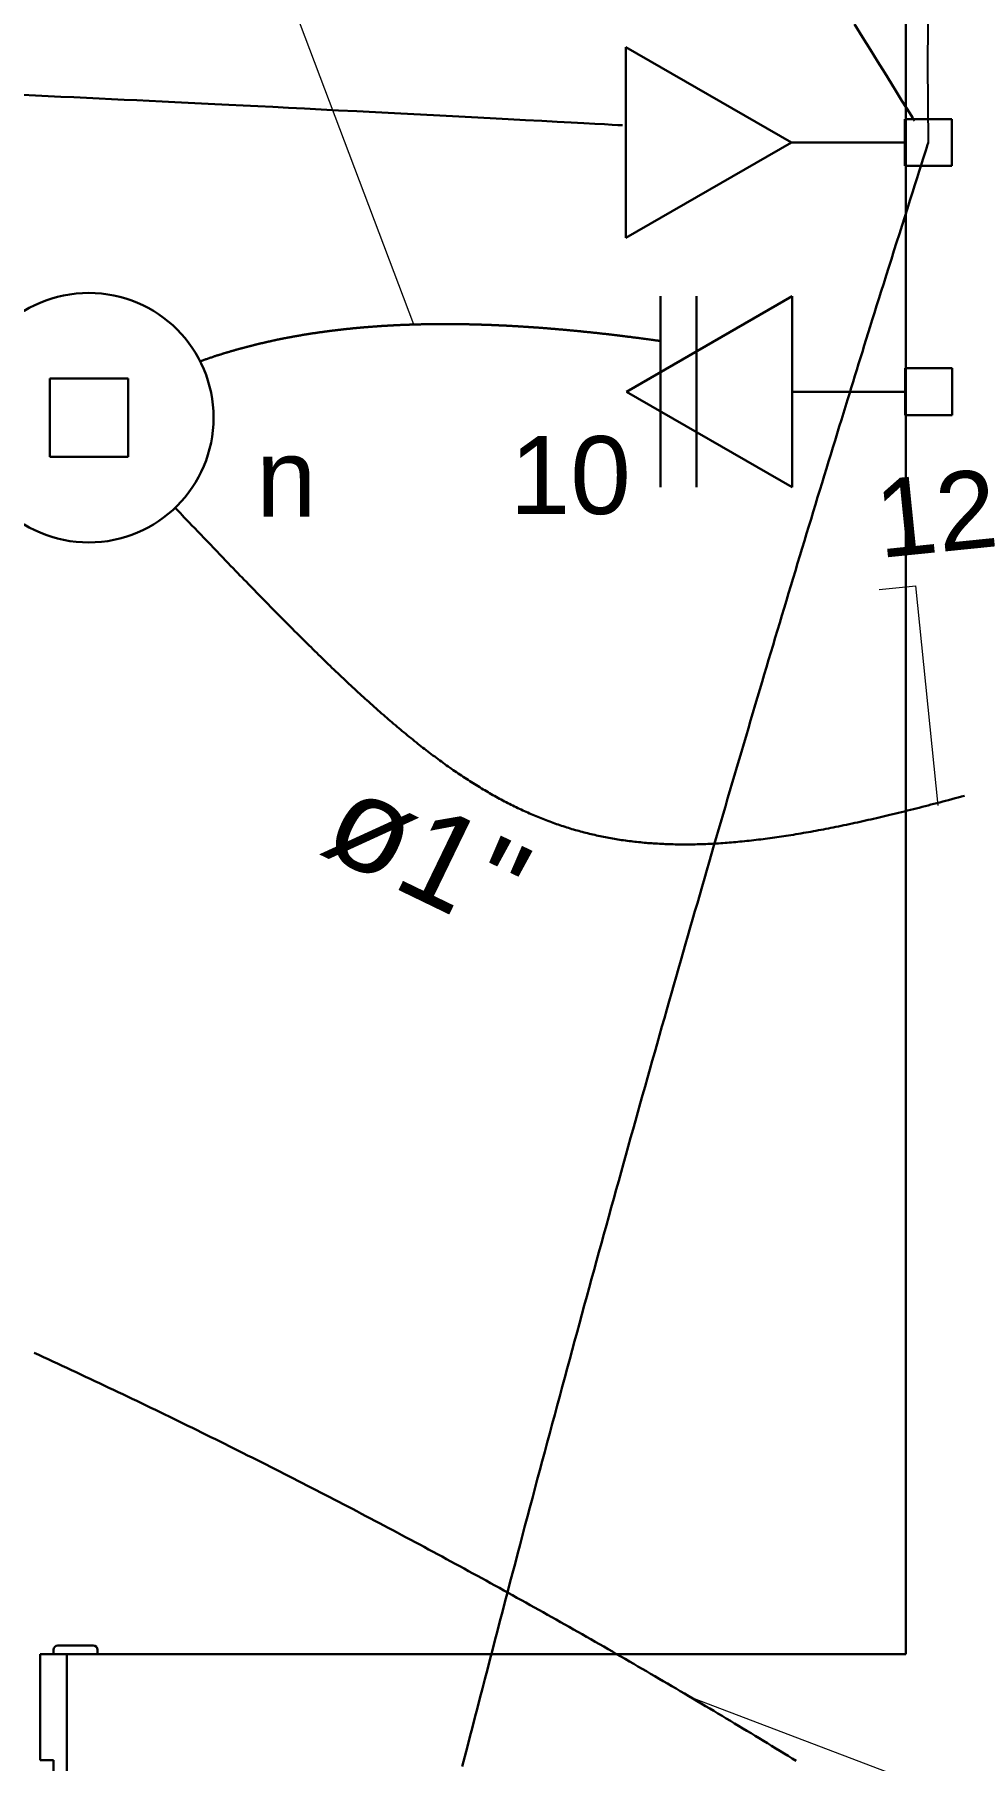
# Model space of a CAD drawing. Header units: millimetres. Extents: x 0 to 55.3, y 20.8 to 61.4.
# Drawn here: x 9.614 to 10.663, y 36.855 to 38.809 of the extents above; entities that cross this region are included whole.
import ezdxf

# ---------------------------------------------------------------- set-up
doc = ezdxf.new("R2010")
doc.units = ezdxf.units.MM
for name, color, linetype, lineweight in [('ARQ_-_ALV_5', 1, 'Continuous', 30), ('ARQ_-_PORTA_2', 2, 'Continuous', 30), ('EL-Condutos', 4, 'Continuous', 30), ('EL-Fios', 2, 'Continuous', 20), ('EL-Textos_condutos', 2, 'Continuous', 20), ('EL-Textos_fios', 2, 'Continuous', 20), ('EL-Textos_pontos', 2, 'Continuous', 30), ('P-SIMBOL', 3, 'Continuous', 30), ('TE-Condutos', 3, 'Continuous', 30)]:
    doc.layers.add(name, color=color, linetype=linetype, lineweight=lineweight)
doc.styles.add('Arial', font='Arial')

msp = doc.modelspace()

# ---------------------------------------------------------------- linework, layer by layer
at = {"color": 3}
msp.add_arc((15.564747, 38.776838), 4.940313, 116.957575, 181.042558, dxfattribs=at)
at = {"layer": 'ARQ_-_ALV_5'}
for p, q in [((10.600002, 36.975499), (10.600002, 39.775499)), ((10.600002, 36.975499), (9.650002, 36.975499)), ((9.650002, 36.975499), (9.650002, 36.825499))]:
    msp.add_line(p, q, dxfattribs=at)
at = {"layer": 'ARQ_-_PORTA_2'}
for p, q in [((9.620002, 36.855499), (9.620002, 36.975499)), ((9.620002, 36.975499), (9.635002, 36.975499)), ((9.635002, 36.975499), (9.635002, 36.980499)), ((9.650002, 36.975499), (9.635002, 36.975499)), ((9.640002, 36.985499), (9.680002, 36.985499)), ((9.685002, 36.980499), (9.685002, 36.975499)), ((9.635002, 36.855499), (9.620002, 36.855499)), ((9.635002, 36.825499), (9.635002, 36.855499))]:
    msp.add_line(p, q, dxfattribs=at)
for centre, start, end in [((9.640002, 36.980499), 90, 180), ((9.680002, 36.980499), 0, 90)]:
    msp.add_arc(centre, 0.005, start, end, dxfattribs=at)
at = {"layer": 'EL-Condutos', "linetype": 'Continuous', "flags": 128}
for points in [[(9.80103, 38.439355), (9.801088, 38.439376), (9.801258, 38.439435), (9.801533, 38.439531), (9.801904, 38.439661), (9.802365, 38.439821), (9.802907, 38.44001), (9.803523, 38.440225), (9.804206, 38.440463), (9.804948, 38.44072), (9.805741, 38.440996), (9.806579, 38.441286), (9.807452, 38.441588), (9.808355, 38.441899), (9.809279, 38.442217), (9.810216, 38.44254), (9.81116, 38.442863), (9.812103, 38.443185), (9.813036, 38.443503), (9.813953, 38.443814), (9.814846, 38.444116), (9.815716, 38.444408), (9.816556, 38.444689), (9.817368, 38.444958), (9.818154, 38.445218), (9.818916, 38.445468), (9.819657, 38.445709), (9.820377, 38.445942), (9.82108, 38.446168), (9.821768, 38.446387), (9.822441, 38.446601), (9.823103, 38.44681), (9.823756, 38.447014), (9.824401, 38.447214), (9.825041, 38.447412), (9.825677, 38.447608), (9.826312, 38.447802), (9.826948, 38.447996), (9.827586, 38.448189), (9.82823, 38.448384), (9.82888, 38.448579), (9.829544, 38.448779), (9.830216, 38.448981), (9.830896, 38.449185), (9.831584, 38.44939), (9.832278, 38.449597), (9.832979, 38.449805), (9.833686, 38.450015), (9.834397, 38.450225), (9.835113, 38.450436), (9.835833, 38.450647), (9.836557, 38.450859), (9.837283, 38.451071), (9.838012, 38.451283), (9.838742, 38.451495), (9.839474, 38.451706), (9.840207, 38.451916), (9.840939, 38.452126), (9.841671, 38.452335), (9.842402, 38.452542), (9.843132, 38.452748), (9.843866, 38.452954), (9.844598, 38.453158), (9.845329, 38.453361), (9.846057, 38.453563), (9.846784, 38.453763), (9.84751, 38.453961), (9.848235, 38.454158), (9.848958, 38.454354), (9.84968, 38.454549), (9.850402, 38.454742), (9.851123, 38.454935), (9.851843, 38.455126), (9.852563, 38.455316), (9.853283, 38.455505), (9.854003, 38.455694), (9.854723, 38.455881), (9.855443, 38.456068), (9.856164, 38.456254), (9.856885, 38.456439), (9.857607, 38.456624), (9.858336, 38.456809), (9.859067, 38.456995), (9.859798, 38.457179), (9.86053, 38.457363), (9.861263, 38.457546), (9.861996, 38.457729), (9.86273, 38.457911), (9.863464, 38.458092), (9.864199, 38.458273), (9.864935, 38.458453), (9.865671, 38.458632), (9.866407, 38.45881), (9.867144, 38.458988), (9.867881, 38.459165), (9.868618, 38.459341), (9.869355, 38.459516), (9.870093, 38.45969), (9.870831, 38.459864), (9.871569, 38.460037), (9.872307, 38.460209), (9.873052, 38.460382), (9.873798, 38.460554), (9.874543, 38.460725), (9.875289, 38.460895), (9.876035, 38.461065), (9.876781, 38.461233), (9.877527, 38.461401), (9.878273, 38.461568), (9.879019, 38.461734), (9.879765, 38.461899), (9.880511, 38.462063), (9.881258, 38.462227), (9.882004, 38.462389), (9.882751, 38.462551), (9.883498, 38.462712), (9.884245, 38.462873), (9.884992, 38.463032), (9.88574, 38.463191), (9.886487, 38.463349), (9.887235, 38.463506), (9.887991, 38.463664), (9.888747, 38.463821), (9.889504, 38.463978), (9.890261, 38.464134), (9.891018, 38.464289), (9.891775, 38.464443), (9.892533, 38.464596), (9.89329, 38.464749), (9.894048, 38.4649), (9.894806, 38.465051), (9.895564, 38.465201), (9.896322, 38.465351), (9.897081, 38.465499), (9.89784, 38.465647), (9.898598, 38.465794), (9.899357, 38.46594), (9.900116, 38.466086), (9.900876, 38.466231), (9.901635, 38.466374), (9.902395, 38.466518), (9.903163, 38.466661), (9.903932, 38.466805), (9.9047, 38.466947), (9.905469, 38.467088), (9.906238, 38.467229), (9.907007, 38.467369), (9.907776, 38.467508), (9.908546, 38.467647), (9.909315, 38.467784), (9.910085, 38.467921), (9.910855, 38.468057), (9.911625, 38.468192), (9.912395, 38.468327), (9.913165, 38.46846), (9.913935, 38.468593), (9.914706, 38.468725), (9.915476, 38.468856), (9.916247, 38.468987), (9.917018, 38.469117), (9.917789, 38.469246), (9.918569, 38.469375), (9.91935, 38.469504), (9.92013, 38.469633), (9.920911, 38.46976), (9.921692, 38.469887), (9.922473, 38.470012), (9.923254, 38.470137), (9.924036, 38.470262), (9.924817, 38.470385), (9.925599, 38.470508), (9.92638, 38.47063), (9.927162, 38.470751), (9.927944, 38.470871), (9.928726, 38.470991), (9.929508, 38.47111), (9.93029, 38.471228), (9.931073, 38.471345), (9.931855, 38.471462), (9.932638, 38.471578), (9.933421, 38.471693), (9.934213, 38.471808), (9.935006, 38.471923), (9.935799, 38.472038), (9.936592, 38.472151), (9.937385, 38.472264), (9.938178, 38.472375), (9.938971, 38.472486), (9.939764, 38.472597), (9.940558, 38.472706), (9.941351, 38.472815), (9.942145, 38.472923), (9.942939, 38.47303), (9.943733, 38.473137), (9.944527, 38.473243), (9.945321, 38.473348), (9.946115, 38.473452), (9.946909, 38.473555), (9.947704, 38.473658), (9.948498, 38.47376), (9.949293, 38.473861), (9.950098, 38.473963), (9.950903, 38.474064), (9.951708, 38.474164), (9.952513, 38.474264), (9.953318, 38.474362), (9.954124, 38.47446), (9.954929, 38.474558), (9.955735, 38.474654), (9.95654, 38.47475), (9.957346, 38.474845), (9.958152, 38.474939), (9.958958, 38.475032), (9.959764, 38.475125), (9.96057, 38.475217), (9.961376, 38.475308), (9.962183, 38.475399), (9.962989, 38.475488), (9.963795, 38.475577), (9.964602, 38.475666), (9.965409, 38.475753), (9.966226, 38.475841), (9.967043, 38.475928), (9.967861, 38.476015), (9.968679, 38.476101), (9.969496, 38.476186), (9.970314, 38.47627), (9.971132, 38.476353), (9.97195, 38.476436), (9.972768, 38.476518), (9.973586, 38.476599), (9.974404, 38.47668), (9.975222, 38.476759), (9.976041, 38.476838), (9.976859, 38.476917), (9.977678, 38.476994), (9.978496, 38.477071), (9.979315, 38.477147), (9.980133, 38.477223), (9.980952, 38.477297), (9.981771, 38.477371), (9.982601, 38.477446), (9.983431, 38.477519), (9.984261, 38.477592), (9.985091, 38.477664), (9.985922, 38.477735), (9.986752, 38.477806), (9.987582, 38.477876), (9.988413, 38.477945), (9.989243, 38.478013), (9.990074, 38.478081), (9.990905, 38.478148), (9.991735, 38.478214), (9.992566, 38.478279), (9.993397, 38.478344), (9.994228, 38.478408), (9.995059, 38.478471), (9.99589, 38.478534), (9.996721, 38.478596), (9.997552, 38.478657), (9.998383, 38.478718), (9.999226, 38.478778), (10.000069, 38.478838), (10.000911, 38.478897), (10.001754, 38.478956), (10.002597, 38.479014), (10.00344, 38.479071), (10.004284, 38.479127), (10.005127, 38.479183), (10.00597, 38.479238), (10.006813, 38.479292), (10.007656, 38.479345), (10.0085, 38.479398), (10.009343, 38.47945), (10.010186, 38.479501), (10.01103, 38.479552), (10.011873, 38.479602), (10.012717, 38.479651), (10.01356, 38.4797), (10.014404, 38.479748), (10.015248, 38.479795), (10.016103, 38.479842), (10.016959, 38.479888), (10.017815, 38.479934), (10.018671, 38.479979), (10.019527, 38.480024), (10.020382, 38.480067), (10.021238, 38.48011), (10.022094, 38.480152), (10.02295, 38.480194), (10.023806, 38.480235), (10.024662, 38.480275), (10.025518, 38.480314), (10.026375, 38.480353), (10.027231, 38.480391), (10.028087, 38.480428), (10.028943, 38.480465), (10.029799, 38.480501), (10.030656, 38.480536), (10.031512, 38.480571), (10.032368, 38.480605), (10.033237, 38.480639), (10.034106, 38.480672), (10.034974, 38.480704), (10.035843, 38.480736), (10.036712, 38.480767), (10.037581, 38.480797), (10.03845, 38.480827), (10.039319, 38.480856), (10.040188, 38.480884), (10.041057, 38.480912), (10.041926, 38.480939), (10.042795, 38.480965), (10.043664, 38.48099), (10.044533, 38.481015), (10.045402, 38.481039), (10.046271, 38.481063), (10.04714, 38.481086), (10.048009, 38.481108), (10.048878, 38.48113), (10.049747, 38.48115), (10.050629, 38.481171), (10.051511, 38.481191), (10.052393, 38.48121), (10.053275, 38.481228), (10.054157, 38.481246), (10.055039, 38.481263), (10.055921, 38.48128), (10.056803, 38.481296), (10.057685, 38.481311), (10.058567, 38.481325), (10.059449, 38.481339), (10.060332, 38.481352), (10.061214, 38.481365), (10.062096, 38.481376), (10.062978, 38.481388), (10.06386, 38.481398), (10.064742, 38.481408), (10.065624, 38.481417), (10.066506, 38.481426), (10.067388, 38.481434), (10.068284, 38.481441), (10.069179, 38.481448), (10.070074, 38.481454), (10.07097, 38.481459), (10.071865, 38.481464), (10.07276, 38.481468), (10.073655, 38.481471), (10.074551, 38.481474), (10.075446, 38.481476), (10.076341, 38.481478), (10.077237, 38.481479), (10.078132, 38.481479), (10.079027, 38.481478), (10.079923, 38.481477), (10.080818, 38.481475), (10.081713, 38.481473), (10.082609, 38.48147), (10.083504, 38.481466), (10.084399, 38.481462), (10.085294, 38.481457), (10.086203, 38.481451), (10.087112, 38.481445), (10.088021, 38.481438), (10.088929, 38.48143), (10.089838, 38.481422), (10.090747, 38.481413), (10.091656, 38.481404), (10.092564, 38.481394), (10.093473, 38.481383), (10.094382, 38.481371), (10.09529, 38.481359), (10.096199, 38.481347), (10.097108, 38.481333), (10.098016, 38.481319), (10.098925, 38.481305), (10.099834, 38.48129), (10.100742, 38.481274), (10.101651, 38.481257), (10.10256, 38.48124), (10.103468, 38.481223), (10.104391, 38.481204), (10.105313, 38.481185), (10.106235, 38.481165), (10.107158, 38.481145), (10.10808, 38.481123), (10.109002, 38.481102), (10.109925, 38.481079), (10.110847, 38.481056), (10.111769, 38.481033), (10.112691, 38.481009), (10.113614, 38.480984), (10.114536, 38.480958), (10.115458, 38.480932), (10.11638, 38.480906), (10.117302, 38.480878), (10.118225, 38.480851), (10.119147, 38.480822), (10.120069, 38.480793), (10.120991, 38.480763), (10.121913, 38.480733), (10.122849, 38.480702), (10.123785, 38.48067), (10.124721, 38.480637), (10.125657, 38.480604), (10.126593, 38.48057), (10.12753, 38.480536), (10.128466, 38.480501), (10.129402, 38.480465), (10.130338, 38.480429), (10.131273, 38.480392), (10.132209, 38.480354), (10.133145, 38.480316), (10.134081, 38.480278), (10.135017, 38.480238), (10.135953, 38.480199), (10.136889, 38.480158), (10.137824, 38.480117), (10.13876, 38.480076), (10.139696, 38.480033), (10.140632, 38.479991), (10.141582, 38.479947), (10.142532, 38.479902), (10.143482, 38.479857), (10.144432, 38.479811), (10.145382, 38.479764), (10.146332, 38.479717), (10.147282, 38.47967), (10.148231, 38.479621), (10.149181, 38.479573), (10.150131, 38.479523), (10.151081, 38.479473), (10.152031, 38.479423), (10.15298, 38.479372), (10.15393, 38.47932), (10.15488, 38.479268), (10.155829, 38.479215), (10.156779, 38.479161), (10.157728, 38.479107), (10.158678, 38.479053), (10.159627, 38.478997), (10.160591, 38.478941), (10.161556, 38.478884), (10.16252, 38.478826), (10.163484, 38.478768), (10.164448, 38.478709), (10.165411, 38.478649), (10.166375, 38.478589), (10.167339, 38.478528), (10.168303, 38.478467), (10.169267, 38.478405), (10.170231, 38.478343), (10.171194, 38.47828), (10.172158, 38.478217), (10.173122, 38.478152), (10.174085, 38.478088), (10.175049, 38.478023), (10.176013, 38.477957), (10.176976, 38.477891), (10.17794, 38.477824), (10.178903, 38.477756), (10.179882, 38.477687), (10.18086, 38.477618), (10.181838, 38.477547), (10.182817, 38.477477), (10.183795, 38.477405), (10.184773, 38.477333), (10.185751, 38.477261), (10.18673, 38.477188), (10.187708, 38.477114), (10.188686, 38.47704), (10.189664, 38.476966), (10.190642, 38.47689), (10.19162, 38.476815), (10.192597, 38.476738), (10.193575, 38.476661), (10.194553, 38.476584), (10.19553, 38.476506), (10.196507, 38.476428), (10.197485, 38.476349), (10.198462, 38.476269), (10.199454, 38.476188), (10.200447, 38.476106), (10.201439, 38.476023), (10.202431, 38.47594), (10.203423, 38.475857), (10.204415, 38.475773), (10.205407, 38.475688), (10.206399, 38.475603), (10.207391, 38.475517), (10.208383, 38.475431), (10.209375, 38.475344), (10.210367, 38.475257), (10.211359, 38.475169), (10.212351, 38.475081), (10.213344, 38.474992), (10.214336, 38.474902), (10.215329, 38.474812), (10.216321, 38.474721), (10.217314, 38.47463), (10.218307, 38.474538), (10.219316, 38.474445), (10.220324, 38.47435), (10.221333, 38.474255), (10.222342, 38.47416), (10.223351, 38.474064), (10.22436, 38.473967), (10.225368, 38.47387), (10.226377, 38.473773), (10.227385, 38.473675), (10.228393, 38.473576), (10.2294, 38.473477), (10.230407, 38.473378), (10.231414, 38.473278), (10.23242, 38.473178), (10.233425, 38.473077), (10.23443, 38.472975), (10.235434, 38.472874), (10.236437, 38.472772), (10.23744, 38.472669), (10.238441, 38.472566), (10.239458, 38.472461), (10.240473, 38.472356), (10.241488, 38.47225), (10.242503, 38.472144), (10.243518, 38.472037), (10.244532, 38.47193), (10.245548, 38.471822), (10.246563, 38.471714), (10.247579, 38.471605), (10.248597, 38.471495), (10.249615, 38.471385), (10.250635, 38.471273), (10.251656, 38.471162), (10.252679, 38.471049), (10.253705, 38.470936), (10.254732, 38.470821), (10.255762, 38.470706), (10.256794, 38.47059), (10.257829, 38.470473), (10.258868, 38.470356), (10.259925, 38.470235), (10.260985, 38.470114), (10.262047, 38.469991), (10.26311, 38.469868), (10.264173, 38.469745), (10.265236, 38.469621), (10.266297, 38.469497), (10.267355, 38.469373), (10.268411, 38.469248), (10.269463, 38.469124), (10.27051, 38.469), (10.271551, 38.468876), (10.272586, 38.468752), (10.273614, 38.468629), (10.274635, 38.468507), (10.275646, 38.468385), (10.276648, 38.468265), (10.27764, 38.468145), (10.278621, 38.468026), (10.279589, 38.467908), (10.280561, 38.46779), (10.281522, 38.467673), (10.282476, 38.467556), (10.283427, 38.467439), (10.284377, 38.467322), (10.285328, 38.467204), (10.286286, 38.467085), (10.287251, 38.466964), (10.288228, 38.466841), (10.28922, 38.466716), (10.290229, 38.466588), (10.291259, 38.466456), (10.292312, 38.46632), (10.293392, 38.46618), (10.294503, 38.466035), (10.295646, 38.465886), (10.296825, 38.46573), (10.298043, 38.465569), (10.299304, 38.465401), (10.300609, 38.465227), (10.301982, 38.465042), (10.303393, 38.464852), (10.304831, 38.464658), (10.306283, 38.464461), (10.307737, 38.464263), (10.309184, 38.464066), (10.310609, 38.463871), (10.312002, 38.46368), (10.313351, 38.463495), (10.314645, 38.463318), (10.315871, 38.463149), (10.317017, 38.462992), (10.318073, 38.462846), (10.319026, 38.462715), (10.319865, 38.462599), (10.320577, 38.462501), (10.321152, 38.462421), (10.321576, 38.462363), (10.32184, 38.462326), (10.321931, 38.462314)], [(9.773434, 38.272701), (9.773661, 38.272464), (9.774322, 38.271772), (9.775389, 38.270657), (9.77683, 38.269151), (9.778617, 38.267283), (9.780719, 38.265086), (9.783108, 38.262589), (9.785753, 38.259825), (9.788626, 38.256825), (9.791695, 38.253618), (9.794933, 38.250237), (9.798308, 38.246713), (9.801792, 38.243077), (9.805355, 38.239359), (9.808967, 38.23559), (9.812599, 38.231803), (9.816221, 38.228028), (9.819802, 38.224295), (9.823315, 38.220637), (9.826729, 38.217084), (9.829766, 38.213925), (9.8327, 38.210875), (9.83554, 38.207925), (9.838292, 38.205069), (9.840963, 38.2023), (9.84356, 38.19961), (9.846091, 38.196991), (9.848562, 38.194437), (9.850981, 38.19194), (9.853354, 38.189493), (9.855688, 38.187088), (9.857991, 38.184718), (9.86027, 38.182377), (9.862532, 38.180056), (9.864784, 38.177748), (9.867032, 38.175447), (9.869285, 38.173144), (9.871548, 38.170833), (9.87383, 38.168505), (9.876136, 38.166155), (9.878287, 38.163965), (9.880464, 38.161752), (9.882664, 38.159516), (9.884887, 38.15726), (9.887131, 38.154985), (9.889394, 38.152693), (9.891675, 38.150387), (9.893972, 38.148066), (9.896283, 38.145735), (9.898607, 38.143393), (9.900943, 38.141044), (9.903288, 38.138688), (9.905641, 38.136328), (9.908, 38.133966), (9.910364, 38.131603), (9.912731, 38.129241), (9.9151, 38.126881), (9.917469, 38.124526), (9.919836, 38.122178), (9.9222, 38.119838), (9.924373, 38.117691), (9.926542, 38.115553), (9.928707, 38.113422), (9.93087, 38.111299), (9.933031, 38.109183), (9.935189, 38.107074), (9.937346, 38.104971), (9.939503, 38.102874), (9.941658, 38.100783), (9.943814, 38.098697), (9.94597, 38.096616), (9.948127, 38.09454), (9.950285, 38.092468), (9.952444, 38.090399), (9.954606, 38.088335), (9.956771, 38.086274), (9.958938, 38.084215), (9.961109, 38.08216), (9.963284, 38.080106), (9.965464, 38.078054), (9.967477, 38.076164), (9.969495, 38.074275), (9.971516, 38.072388), (9.973542, 38.070503), (9.975572, 38.06862), (9.977605, 38.066739), (9.979643, 38.06486), (9.981684, 38.062984), (9.983729, 38.06111), (9.985779, 38.059239), (9.987831, 38.057372), (9.989888, 38.055507), (9.991948, 38.053646), (9.994012, 38.051788), (9.99608, 38.049935), (9.998151, 38.048085), (10.000226, 38.046239), (10.002304, 38.044397), (10.004386, 38.04256), (10.006471, 38.040727), (10.008403, 38.039037), (10.010337, 38.03735), (10.012275, 38.035668), (10.014216, 38.03399), (10.01616, 38.032317), (10.018107, 38.030648), (10.020058, 38.028983), (10.022013, 38.027323), (10.023971, 38.025667), (10.025932, 38.024016), (10.027898, 38.02237), (10.029867, 38.020729), (10.03184, 38.019092), (10.033817, 38.017461), (10.035798, 38.015834), (10.037783, 38.014213), (10.039772, 38.012597), (10.041766, 38.010986), (10.043764, 38.00938), (10.045767, 38.007779), (10.047633, 38.006296), (10.049503, 38.004817), (10.051378, 38.003343), (10.053256, 38.001874), (10.055138, 38.00041), (10.057025, 37.998951), (10.058916, 37.997498), (10.06081, 37.99605), (10.06271, 37.994607), (10.064613, 37.99317), (10.066521, 37.991739), (10.068433, 37.990314), (10.07035, 37.988894), (10.072271, 37.987481), (10.074196, 37.986073), (10.076127, 37.984672), (10.078061, 37.983278), (10.080001, 37.981889), (10.081945, 37.980507), (10.083894, 37.979132), (10.085727, 37.977848), (10.087564, 37.97657), (10.089406, 37.975298), (10.091252, 37.974032), (10.093102, 37.972772), (10.094957, 37.971519), (10.096816, 37.970273), (10.098679, 37.969033), (10.100547, 37.9678), (10.102419, 37.966573), (10.104296, 37.965354), (10.106177, 37.964142), (10.108063, 37.962936), (10.109954, 37.961739), (10.111849, 37.960548), (10.113749, 37.959365), (10.115654, 37.95819), (10.117563, 37.957022), (10.119477, 37.955862), (10.121396, 37.954709), (10.123225, 37.953621), (10.125059, 37.95254), (10.126897, 37.951466), (10.12874, 37.9504), (10.130586, 37.949341), (10.132438, 37.94829), (10.134293, 37.947247), (10.136153, 37.946211), (10.138018, 37.945184), (10.139887, 37.944164), (10.14176, 37.943153), (10.143637, 37.94215), (10.145519, 37.941155), (10.147406, 37.940169), (10.149297, 37.939191), (10.151192, 37.938222), (10.153092, 37.937261), (10.154996, 37.936309), (10.156904, 37.935366), (10.158817, 37.934433), (10.160674, 37.933537), (10.162534, 37.93265), (10.164399, 37.931772), (10.166268, 37.930902), (10.16814, 37.930041), (10.170017, 37.929189), (10.171898, 37.928346), (10.173783, 37.927511), (10.175671, 37.926686), (10.177564, 37.92587), (10.179461, 37.925063), (10.181361, 37.924266), (10.183265, 37.923477), (10.185174, 37.922698), (10.187086, 37.921929), (10.189002, 37.921168), (10.190921, 37.920418), (10.192844, 37.919677), (10.194771, 37.918946), (10.196702, 37.918224), (10.198616, 37.91752), (10.200533, 37.916826), (10.202454, 37.916141), (10.204378, 37.915466), (10.206306, 37.914801), (10.208237, 37.914146), (10.210171, 37.9135), (10.212108, 37.912864), (10.214049, 37.912238), (10.215993, 37.911622), (10.21794, 37.911015), (10.21989, 37.910419), (10.221843, 37.909832), (10.223799, 37.909256), (10.225758, 37.908689), (10.227719, 37.908133), (10.229684, 37.907586), (10.231651, 37.90705), (10.233621, 37.906524), (10.235594, 37.906007), (10.237595, 37.905495), (10.239598, 37.904993), (10.241603, 37.904501), (10.243612, 37.90402), (10.245622, 37.903549), (10.247636, 37.903088), (10.249651, 37.902637), (10.251669, 37.902197), (10.253689, 37.901767), (10.255711, 37.901347), (10.257735, 37.900938), (10.259761, 37.900538), (10.261789, 37.900149), (10.263819, 37.899769), (10.265851, 37.8994), (10.267885, 37.899041), (10.26992, 37.898692), (10.271957, 37.898353), (10.273996, 37.898023), (10.276037, 37.897704), (10.278152, 37.897384), (10.280269, 37.897074), (10.282387, 37.896775), (10.284507, 37.896487), (10.286628, 37.896208), (10.28875, 37.895941), (10.290874, 37.895683), (10.292999, 37.895436), (10.295125, 37.895198), (10.297252, 37.894971), (10.299381, 37.894754), (10.30151, 37.894546), (10.30364, 37.894349), (10.305771, 37.894161), (10.307903, 37.893983), (10.310036, 37.893815), (10.31217, 37.893656), (10.314304, 37.893507), (10.316438, 37.893367), (10.318574, 37.893237), (10.32083, 37.893109), (10.323087, 37.892992), (10.325344, 37.892885), (10.327601, 37.892788), (10.329859, 37.892701), (10.332118, 37.892624), (10.334376, 37.892556), (10.336635, 37.892499), (10.338895, 37.892451), (10.341154, 37.892412), (10.343413, 37.892383), (10.345673, 37.892363), (10.347933, 37.892353), (10.350193, 37.892351), (10.352452, 37.892359), (10.354712, 37.892375), (10.356972, 37.892401), (10.359231, 37.892435), (10.36149, 37.892477), (10.363749, 37.892528), (10.366172, 37.892592), (10.368594, 37.892666), (10.371015, 37.892749), (10.373436, 37.892842), (10.375857, 37.892944), (10.378277, 37.893055), (10.380697, 37.893175), (10.383117, 37.893303), (10.385536, 37.893441), (10.387955, 37.893587), (10.390373, 37.893742), (10.39279, 37.893905), (10.395207, 37.894077), (10.397623, 37.894256), (10.400039, 37.894444), (10.402454, 37.89464), (10.404868, 37.894844), (10.407282, 37.895055), (10.409695, 37.895274), (10.412108, 37.895501), (10.414721, 37.895754), (10.417333, 37.896017), (10.419944, 37.896288), (10.422554, 37.896567), (10.425164, 37.896855), (10.427772, 37.89715), (10.43038, 37.897454), (10.432987, 37.897765), (10.435592, 37.898085), (10.438197, 37.898412), (10.440801, 37.898746), (10.443404, 37.899088), (10.446006, 37.899437), (10.448607, 37.899793), (10.451207, 37.900157), (10.453806, 37.900527), (10.456404, 37.900905), (10.459001, 37.901289), (10.461597, 37.901679), (10.464192, 37.902076), (10.467021, 37.902517), (10.469848, 37.902965), (10.472675, 37.90342), (10.4755, 37.903882), (10.478324, 37.904352), (10.481147, 37.904828), (10.483969, 37.905312), (10.486789, 37.905802), (10.489609, 37.906299), (10.492427, 37.906803), (10.495244, 37.907313), (10.49806, 37.90783), (10.500875, 37.908352), (10.503688, 37.908881), (10.506501, 37.909416), (10.509312, 37.909957), (10.512122, 37.910504), (10.514931, 37.911056), (10.517739, 37.911615), (10.520546, 37.912178), (10.523616, 37.912801), (10.526685, 37.91343), (10.529753, 37.914066), (10.532819, 37.914707), (10.535884, 37.915355), (10.538948, 37.916009), (10.54201, 37.916668), (10.545072, 37.917333), (10.548132, 37.918004), (10.551191, 37.918681), (10.554248, 37.919362), (10.557305, 37.92005), (10.56036, 37.920742), (10.563414, 37.92144), (10.566467, 37.922142), (10.569519, 37.92285), (10.572569, 37.923563), (10.575619, 37.92428), (10.578667, 37.925002), (10.581714, 37.925728), (10.585052, 37.926529), (10.588388, 37.927336), (10.591723, 37.928147), (10.595057, 37.928964), (10.598389, 37.929785), (10.601721, 37.930612), (10.605051, 37.931443), (10.60838, 37.932279), (10.611708, 37.93312), (10.615034, 37.933965), (10.61836, 37.934815), (10.621684, 37.935669), (10.625007, 37.936527), (10.628329, 37.93739), (10.63165, 37.938257), (10.63497, 37.939128), (10.638289, 37.940002), (10.641607, 37.940881), (10.644924, 37.941763), (10.64824, 37.942649), (10.651872, 37.943624), (10.655502, 37.944603), (10.659131, 37.945586), (10.662759, 37.946573), (10.666386, 37.947565)], [(9.613009, 37.316841), (9.618322, 37.314403), (9.623633, 37.311962), (9.628942, 37.309516), (9.634249, 37.307066), (9.639553, 37.304612), (9.644856, 37.302154), (9.650157, 37.299691), (9.655456, 37.297224), (9.660754, 37.294753), (9.666049, 37.292278), (9.671334, 37.289802), (9.676617, 37.287323), (9.681898, 37.284839), (9.687178, 37.282351), (9.692455, 37.279859), (9.697731, 37.277363), (9.703004, 37.274863), (9.708276, 37.272359), (9.713546, 37.26985), (9.718813, 37.267338), (9.724079, 37.264821), (9.729343, 37.262301), (9.734605, 37.259776), (9.739865, 37.257248), (9.745124, 37.254715), (9.75038, 37.252179), (9.755634, 37.249638), (9.760886, 37.247093), (9.766137, 37.244545), (9.771385, 37.241992), (9.776614, 37.239444), (9.781841, 37.236893), (9.787065, 37.234337), (9.792288, 37.231777), (9.797509, 37.229214), (9.802728, 37.226647), (9.807945, 37.224075), (9.813161, 37.2215), (9.818374, 37.218921), (9.823585, 37.216338), (9.828794, 37.213752), (9.834002, 37.211161), (9.839208, 37.208567), (9.844411, 37.205968), (9.849613, 37.203366), (9.854813, 37.20076), (9.860011, 37.19815), (9.865207, 37.195537), (9.870401, 37.192919), (9.875593, 37.190298), (9.880755, 37.187687), (9.885916, 37.185072), (9.891075, 37.182454), (9.896232, 37.179832), (9.901386, 37.177206), (9.90654, 37.174576), (9.911691, 37.171943), (9.91684, 37.169306), (9.921987, 37.166665), (9.927133, 37.16402), (9.932276, 37.161372), (9.937418, 37.15872), (9.942558, 37.156065), (9.947696, 37.153406), (9.952832, 37.150743), (9.957966, 37.148076), (9.963098, 37.145406), (9.968228, 37.142732), (9.973356, 37.140055), (9.978483, 37.137373), (9.98357, 37.134708), (9.988655, 37.132039), (9.993739, 37.129367), (9.99882, 37.126691), (10.0039, 37.124012), (10.008978, 37.121329), (10.014053, 37.118642), (10.019127, 37.115952), (10.024199, 37.113258), (10.02927, 37.110561), (10.034338, 37.10786), (10.039404, 37.105156), (10.044469, 37.102448), (10.049532, 37.099737), (10.054592, 37.097022), (10.059651, 37.094304), (10.064708, 37.091582), (10.069763, 37.088856), (10.074817, 37.086128), (10.079868, 37.083395), (10.08487, 37.080685), (10.089871, 37.077971), (10.094869, 37.075254), (10.099866, 37.072533), (10.104861, 37.069809), (10.109854, 37.067082), (10.114845, 37.064351), (10.119835, 37.061617), (10.124822, 37.058879), (10.129808, 37.056138), (10.134791, 37.053393), (10.139773, 37.050646), (10.144753, 37.047894), (10.149731, 37.04514), (10.154707, 37.042382), (10.159682, 37.03962), (10.164654, 37.036855), (10.169625, 37.034087), (10.174593, 37.031316), (10.17956, 37.028541), (10.184468, 37.025794), (10.189375, 37.023044), (10.194279, 37.020291), (10.199182, 37.017535), (10.204083, 37.014775), (10.208982, 37.012012), (10.213879, 37.009246), (10.218774, 37.006477), (10.223667, 37.003704), (10.228559, 37.000928), (10.233449, 36.998148), (10.238336, 36.995366), (10.243222, 36.99258), (10.248106, 36.989791), (10.252989, 36.986998), (10.257869, 36.984203), (10.262747, 36.981404), (10.267624, 36.978602), (10.272499, 36.975796), (10.277372, 36.972987), (10.282176, 36.970214), (10.286979, 36.967437), (10.29178, 36.964657), (10.296579, 36.961874), (10.301377, 36.959087), (10.306172, 36.956298), (10.310966, 36.953505), (10.315757, 36.950709), (10.320547, 36.94791), (10.325336, 36.945108), (10.330122, 36.942303), (10.334906, 36.939494), (10.339689, 36.936683), (10.344469, 36.933868), (10.349248, 36.93105), (10.354025, 36.928229), (10.3588, 36.925404), (10.363573, 36.922577), (10.368345, 36.919746), (10.373114, 36.916913), (10.377806, 36.914121), (10.382496, 36.911326), (10.387184, 36.908528), (10.39187, 36.905727), (10.396555, 36.902923), (10.401237, 36.900116), (10.405918, 36.897305), (10.410597, 36.894492), (10.415274, 36.891676), (10.41995, 36.888856), (10.424623, 36.886034), (10.429295, 36.883208), (10.433964, 36.88038), (10.438632, 36.877548), (10.443298, 36.874713), (10.447962, 36.871876), (10.452625, 36.869035), (10.457285, 36.866191), (10.461943, 36.863344), (10.4666, 36.860493), (10.47117, 36.857692), (10.475737, 36.854889)]]:
    msp.add_lwpolyline(points, dxfattribs=at)
at = {"layer": 'EL-Fios'}
for p in [(10.569752, 38.180899), (10.636402, 37.936349)]:
    msp.add_line(p, (10.611202, 38.185099), dxfattribs=at)
at = {"layer": 'EL-Textos_fios'}
for p, q in [((10.043052, 38.480949), (9.681652, 39.436349)), ((10.357102, 36.926449), (11.342602, 36.552849))]:
    msp.add_line(p, q, dxfattribs=at)
at = {"layer": 'P-SIMBOL'}
for p, q in [((10.282752, 38.578949), (10.282752, 38.794949)), ((10.282752, 38.794949), (10.470252, 38.686949)), ((10.598752, 38.660449), (10.598752, 38.713449)), ((10.598752, 38.713449), (10.651752, 38.713449)), ((10.651752, 38.713449), (10.651752, 38.660449)), ((10.470252, 38.686949), (10.282752, 38.578949)), ((10.598752, 38.686949), (10.470252, 38.686949)), ((10.651752, 38.660449), (10.598752, 38.660449)), ((10.283702, 38.404899), (10.471202, 38.513149)), ((10.322102, 38.513149), (10.322102, 38.296649)), ((10.362752, 38.513149), (10.362752, 38.296649)), ((10.471202, 38.513149), (10.471202, 38.296649)), ((9.631002, 38.419699), (9.719502, 38.419699)), ((9.631002, 38.331299), (9.631002, 38.419699)), ((9.719502, 38.419699), (9.719502, 38.331299)), ((10.599202, 38.378349), (10.599202, 38.431399)), ((10.599202, 38.431399), (10.652252, 38.431399)), ((10.652252, 38.431399), (10.652252, 38.378349)), ((10.471202, 38.296649), (10.283702, 38.404899)), ((10.471202, 38.404899), (10.599202, 38.404899)), ((10.652252, 38.378349), (10.599202, 38.378349)), ((9.719502, 38.331299), (9.631002, 38.331299))]:
    msp.add_line(p, q, dxfattribs=at)
msp.add_circle((9.675002, 38.375499), 0.14125, dxfattribs=at)
at = {"layer": 'TE-Condutos', "linetype": 'Continuous', "flags": 128}
for points in [[(10.609706, 38.711545), (10.609083, 38.712543), (10.60727, 38.715451), (10.604347, 38.72014), (10.600398, 38.726479), (10.595502, 38.73434), (10.589743, 38.743593), (10.583202, 38.754109), (10.575961, 38.765758), (10.568101, 38.778412), (10.559704, 38.79194), (10.550852, 38.806214), (10.541626, 38.821104)], [(9.599862, 38.740909), (9.614547, 38.740222), (9.629069, 38.739541), (9.643417, 38.738868), (9.657935, 38.738186), (9.672303, 38.737509), (9.686567, 38.736836), (9.700773, 38.736163), (9.714967, 38.735489), (9.729194, 38.73481), (9.7435, 38.734125), (9.757932, 38.73343), (9.772535, 38.732723), (9.787354, 38.732002), (9.802437, 38.731264), (9.817828, 38.730506), (9.833574, 38.729727), (9.84972, 38.728923), (9.866312, 38.728093), (9.883397, 38.727233), (9.901019, 38.726341), (9.919225, 38.725414), (9.938061, 38.724451), (9.957573, 38.723448), (9.978258, 38.72238), (9.999521, 38.721277), (10.021186, 38.72015), (10.043076, 38.719007), (10.065012, 38.717859), (10.086818, 38.716715), (10.108316, 38.715586), (10.129329, 38.714479), (10.14968, 38.713406), (10.169191, 38.712375), (10.187686, 38.711397), (10.204987, 38.710481), (10.220916, 38.709636), (10.235296, 38.708873), (10.247951, 38.708201), (10.258702, 38.707629), (10.267373, 38.707168), (10.273786, 38.706827), (10.277764, 38.706615), (10.279129, 38.706542)], [(10.097773, 36.848454), (10.100658, 36.859706), (10.103547, 36.870957), (10.106439, 36.882207), (10.109243, 36.893097), (10.11205, 36.903987), (10.114861, 36.914875), (10.117676, 36.925763), (10.120494, 36.936649), (10.123316, 36.947535), (10.126141, 36.95842), (10.12897, 36.969304), (10.131803, 36.980187), (10.134639, 36.991069), (10.137479, 37.00195), (10.140322, 37.01283), (10.143169, 37.023709), (10.146019, 37.034587), (10.148873, 37.045464), (10.151731, 37.056341), (10.154592, 37.067216), (10.157457, 37.078091), (10.160325, 37.088964), (10.163197, 37.099837), (10.165975, 37.11034), (10.168756, 37.120842), (10.17154, 37.131343), (10.174328, 37.141843), (10.17712, 37.152342), (10.179914, 37.16284), (10.182712, 37.173338), (10.185514, 37.183834), (10.188318, 37.19433), (10.191126, 37.204824), (10.193938, 37.215318), (10.196752, 37.225811), (10.19957, 37.236303), (10.202392, 37.246794), (10.205217, 37.257284), (10.208045, 37.267773), (10.210876, 37.278261), (10.213711, 37.288748), (10.216549, 37.299234), (10.219391, 37.30972), (10.222133, 37.319825), (10.224878, 37.329929), (10.227626, 37.340032), (10.230377, 37.350134), (10.233131, 37.360236), (10.235889, 37.370337), (10.23865, 37.380436), (10.241413, 37.390535), (10.24418, 37.400634), (10.24695, 37.410731), (10.249724, 37.420828), (10.2525, 37.430924), (10.25528, 37.441019), (10.258062, 37.451113), (10.260848, 37.461207), (10.263637, 37.471299), (10.26643, 37.481392), (10.269225, 37.491483), (10.272024, 37.501574), (10.274826, 37.511664), (10.277523, 37.521364), (10.280222, 37.531063), (10.282925, 37.540761), (10.285631, 37.550458), (10.288339, 37.560155), (10.291051, 37.569851), (10.293765, 37.579546), (10.296482, 37.58924), (10.299202, 37.598933), (10.301925, 37.608625), (10.304651, 37.618316), (10.307379, 37.628006), (10.31011, 37.637695), (10.312845, 37.647382), (10.315582, 37.657068), (10.318321, 37.666753), (10.321064, 37.676437), (10.323809, 37.686119), (10.326557, 37.695799), (10.329307, 37.705479), (10.331947, 37.714756), (10.334589, 37.724033), (10.337234, 37.733308), (10.339881, 37.742583), (10.342531, 37.751857), (10.345184, 37.76113), (10.34784, 37.770402), (10.350498, 37.779674), (10.353159, 37.788946), (10.355824, 37.798219), (10.358491, 37.807491), (10.361161, 37.816763), (10.363835, 37.826036), (10.366511, 37.83531), (10.369191, 37.844584), (10.371874, 37.853859), (10.374561, 37.863136), (10.377251, 37.872413), (10.379944, 37.881692), (10.38264, 37.890973), (10.385221, 37.899844), (10.387804, 37.908716), (10.390391, 37.917588), (10.39298, 37.92646), (10.395571, 37.935332), (10.398165, 37.944202), (10.400762, 37.953071), (10.40336, 37.961938), (10.40596, 37.970801), (10.408561, 37.979661), (10.411164, 37.988518), (10.413769, 37.997369), (10.416374, 38.006216), (10.418981, 38.015057), (10.421588, 38.023892), (10.424196, 38.03272), (10.426804, 38.041541), (10.429412, 38.050355), (10.432021, 38.059159), (10.43463, 38.067955), (10.437114, 38.076324), (10.439598, 38.084686), (10.442084, 38.093044), (10.444571, 38.101398), (10.447061, 38.109752), (10.449553, 38.118106), (10.452048, 38.126464), (10.454548, 38.134826), (10.457052, 38.143195), (10.459562, 38.151572), (10.462077, 38.15996), (10.464599, 38.16836), (10.467128, 38.176774), (10.469665, 38.185205), (10.47221, 38.193654), (10.474764, 38.202122), (10.477327, 38.210613), (10.4799, 38.219127), (10.482485, 38.227668), (10.48508, 38.236235), (10.487553, 38.244389), (10.490035, 38.252563), (10.492523, 38.260751), (10.495016, 38.268945), (10.497511, 38.277139), (10.500007, 38.285328), (10.5025, 38.293503), (10.50499, 38.301659), (10.507474, 38.309789), (10.509949, 38.317886), (10.512414, 38.325944), (10.514868, 38.333957), (10.517306, 38.341917), (10.519728, 38.349818), (10.522132, 38.357654), (10.524515, 38.365418), (10.526875, 38.373103), (10.52921, 38.380703), (10.531518, 38.388211), (10.533798, 38.395622), (10.535923, 38.402529), (10.538028, 38.409365), (10.54012, 38.416153), (10.542205, 38.422915), (10.544291, 38.429673), (10.546386, 38.43645), (10.548495, 38.443269), (10.550627, 38.450151), (10.552789, 38.45712), (10.554988, 38.464198), (10.557231, 38.471408), (10.559525, 38.478771), (10.561878, 38.486311), (10.564296, 38.49405), (10.566787, 38.502011), (10.569358, 38.510215), (10.572016, 38.518686), (10.574769, 38.527446), (10.577623, 38.536518), (10.580586, 38.545923), (10.583471, 38.555071), (10.586434, 38.564456), (10.589451, 38.574004), (10.592496, 38.583637), (10.595547, 38.593278), (10.598577, 38.602853), (10.601564, 38.612283), (10.604482, 38.621492), (10.607306, 38.630404), (10.610014, 38.638943), (10.612579, 38.647031), (10.614978, 38.654593), (10.617186, 38.661552), (10.61918, 38.667831), (10.620933, 38.673354), (10.622423, 38.678044), (10.623624, 38.681825), (10.624512, 38.684621), (10.625063, 38.686354), (10.625252, 38.686949)]]:
    msp.add_lwpolyline(points, dxfattribs=at)

# ---------------------------------------------------------------- texts
at = {"layer": 'EL-Textos_condutos', "insert": (10.034228, 37.833454), "char_height": 0.1059, "width": 0.38124, "attachment_point": 8, "rotation": 334.171904, "line_spacing_factor": 0.798, "style": 'Arial'}
msp.add_mtext('ø1"', dxfattribs=at)
at = {"layer": 'EL-Textos_fios', "insert": (10.638567, 38.223473), "char_height": 0.08825, "width": 0.2118, "attachment_point": 8, "rotation": 5.781144, "line_spacing_factor": 0.798, "style": 'Arial'}
msp.add_mtext('12', dxfattribs=at)
at = {"layer": 'EL-Textos_pontos', "char_height": 0.08825, "attachment_point": 8, "line_spacing_factor": 0.798, "style": 'Arial'}
for s, insert, width in [('10', (10.220002, 38.265121), 0.2118), ('n', (9.898502, 38.263621), 0.1059)]:
    msp.add_mtext(s, dxfattribs=dict(at, insert=insert, width=width))

doc.saveas('drawing.dxf')
